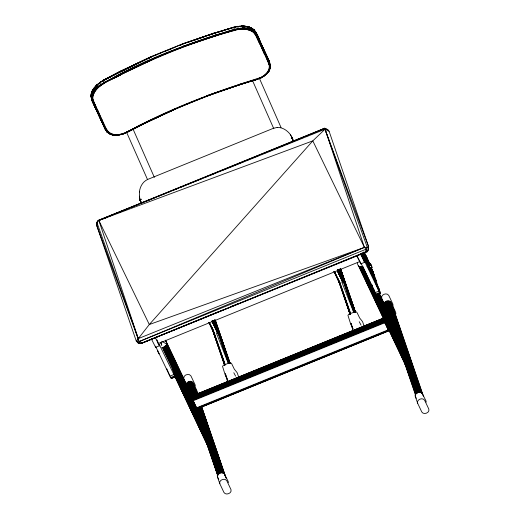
<?xml version="1.0" encoding="UTF-8"?>
<svg xmlns="http://www.w3.org/2000/svg" width="520" height="520" viewBox="0 0 520 520"><rect width="100%" height="100%" fill="white"/><g stroke="black" fill="none" stroke-linecap="round" stroke-linejoin="round"><path stroke-width="0.78" d="M269.698 65.104L269.204 61.074L255.957 32.383C246.239 19.416 226.902 30.219 215.254 32.831L237.692 26.286L238.459 29.393C198.075 39.988 159.081 55.614 121.713 74.184C112.392 79.989 99.677 82.778 94.042 93.151C89.583 92.755 102.869 82.862 104.046 82.635C139.822 63.466 177.216 47.32 215.95 35.126C225.764 32.89 235.469 28.113 245.772 29.361C245.986 29.036 246.181 28.639 246.116 28.236C235.807 27.098 225.778 32.656 215.865 34.892C175 48.633 133.913 64.103 97.24 87.009C93.587 90.493 90.24 95.895 92.17 101.062L105.521 129.792L107.224 132.138L109.473 133.809L112.398 134.856L115.804 135.245L123.227 134.037L127.03 132.412L144.482 123.487L175.071 109.09M139.594 196.047L139.601 191.828M183.709 378.183C183.534 374.725 189.163 372.938 190.944 375.947L195.091 384.728L195.28 386.016M100.347 219.967L97.981 220.519L324.994 129.227L368.518 246.441L367.282 247.332L364.423 247.39L324.772 128.232L98.846 220.447L96.863 222.358L96.824 225.778L136.24 340.957L138.619 343.395L141.472 343.33L367.354 251.7L368.472 249.86L368.518 246.441L329.095 131.255L327.795 129.603L324.772 128.232L97.981 220.519L96.863 222.358L96.824 225.778L139.802 343.298L141.472 343.33L364.995 252.245L367.354 251.7L366.165 249.171L364.423 247.39L312.806 140.868L324.994 129.227L327.795 129.603L325.539 128.915M368.518 246.441L368.472 249.86L367.14 250.705M242.203 29.12L242.3 27.982C244.933 27.235 259.305 31.077 255.489 34.983C253.572 31.46 249.542 29.946 245.772 29.361M246.09 28.126L249.587 29.01L249.022 30.088M172.549 368.426L175.13 377.019L171.321 378.567L171.333 378.176M362.915 253.013L371.826 273.793L366.015 259.571L364.26 253.63M366.997 261.729L365.684 262.275L366.997 261.729L365.567 258.076M370.779 267.423L374.049 274.339L379.229 290.257L379.483 289.991L376.37 283.406L373.197 274.911L366.353 259.851M370.168 268.236L368.557 264.394L370.494 263.608L372.099 267.423L368.791 268.834L370.097 268.346L369.759 267.221M370.207 267.937L372.216 272.695L370.949 273.208M373.197 274.911L370.376 267.404M362.063 253.656L379.951 291.493L380.348 293.514L376.538 295.061L376.551 294.664M224.614 30.251L215.417 33.007L215.228 32.676L182.864 43.752L151.996 56.309L120.737 71.207L103.311 80.269L96.701 85.085L92.398 90.753L91.267 93.873L90.994 96.681L92.32 100.718M293.748 141.148L293.67 140.647M255.125 32.188L254.053 29.997L252.233 28.717M228.352 482.664L228.215 481.526L224.114 473.375L222.287 472.622L220.688 472.745L217.854 474.422L217.282 475.579L217.412 476.723L219.791 483.685L223.944 492.466C225.791 495.736 232.219 493.318 230.984 489.6L226.837 480.818C224.984 477.549 218.556 479.966 219.791 483.685M426.179 402.162L426.043 401.024L421.941 392.873L420.115 392.119L418.522 392.243L415.682 393.919L415.11 395.083L415.246 396.221L417.619 403.182L421.772 411.964C423.618 415.233 430.053 412.815 428.818 409.097L424.665 400.322C422.819 397.046 416.384 399.464 417.619 403.182M94.042 93.151L93.015 95.888L92.762 98.514L93.373 100.952L106.555 129.474C116.168 142.935 134.446 126.575 144.255 123.045C181.545 104.195 220.889 89.973 260.702 77.552C264.394 75.673 267.839 72.761 269.087 68.672L269.932 68.569L269.659 62.998L255.6 32.162L253.604 30.062L254.397 30.193L255.957 32.383L269.204 61.074M254 32.903L254.924 32.013L256.451 34.398L269.704 62.816C271.447 72.755 266.097 73.002 266.968 73.736L266.208 73.6M92.463 100.198C90.148 96.349 91.241 89.869 94.965 87.685M140.12 200.623L139.419 196.255L140.12 200.623L140.829 199.336L140.055 200.272L141.362 203.112M191.952 396.012L383.026 318.266L388.7 330.876L197.633 408.629M388.7 330.876L383.026 318.266M269.087 68.672L269.334 66.086L270.289 65.78L269.392 63.245C264.342 53.092 260.526 42.211 254.657 32.526C252.278 30.362 249.171 29.348 246.051 28.834C235.612 28.106 225.979 32.988 216.099 35.484C183.625 45.767 152.048 58.669 121.602 73.938C111.559 80.255 93.691 84.169 92.352 98.644C97.753 110.305 101.413 123.786 109.642 133.796L110.292 133.289M269.627 65.02L269.061 60.931L259.798 41.178M267.026 73.469L264.407 75.861L257.387 79.313L238.986 85.033L206.667 96.239L206.433 95.797L238.869 84.838L257.238 79.183L260.904 77.766L266.546 73.716L268.405 71.266L269.503 68.666L269.763 66.014L264.992 53.638L256.451 34.398C253.585 29.445 247.605 28.275 242.3 27.982C247.306 28.795 253.91 29.335 256.191 34.671L254.924 32.013M270.088 68.452L270.406 65.526L269.932 68.569M108.095 131.697L107.133 132.119L105.385 129.681L92.306 101.192L90.994 96.681L91.306 93.678L92.398 90.753L96.74 84.968L103.311 80.184L120.724 71.13L152.087 56.44L136.864 63.778M165.282 340.464C168.22 343.616 165.912 348.504 161.759 347.399M257.387 79.313L257.381 79.371C218.387 90.305 180.752 105.573 144.255 123.045L144.482 123.487C180.765 105.534 218.543 90.695 257.374 79.248M139.802 343.298L137.547 342.615L138.281 338.611L149.305 324.526L312.806 140.868L98.846 220.447L138.281 338.611L136.24 340.957L138.619 343.395L142.395 342.829L364.995 252.245L367.237 250.75L368.524 248.625L367.282 247.332L324.994 129.227L329.095 131.255M252.577 30.277L251.81 31.271M99.021 83.59C105.846 77.486 91.598 89.135 92.372 90.838C88.576 97.533 94.627 104.137 96.837 110.195C102.966 120.081 104.013 138.781 119.438 134.979L119.626 134.394M139.425 191.964C139.958 186.713 142.798 181.539 147.803 179.394L273.358 128.316L277.127 127.452M269.503 68.666L270.082 65.91L269.392 63.245L260.683 43.193L259.662 43.934L255.489 34.983M93.015 95.888L92.612 95.96C92.476 96.876 90.896 102.206 93.373 100.952L105.612 129.818L107.133 132.119M93.184 100.191L92.976 101.127L92.762 98.514L91.526 98.508C92.124 92.755 96.07 88.134 100.406 84.637L99.983 82.466M269.659 62.998L269.081 63.382L269.334 66.086L269.081 63.382L255.892 34.834L254.378 32.715L252.363 30.829L249.555 29.348L242.3 27.982M186.095 384.469C186.518 381.16 191.789 379.938 193.362 383.006L197.821 392.717L198.042 394.121M92.008 92.625L92.521 90.617L94.27 87.77M392.925 306.163L392.925 304.226L388.772 295.445C386.925 292.175 380.49 294.593 381.732 298.311M90.994 96.681L91.364 93.587L92.521 90.617L97.299 85.04M92.372 90.838L91.267 93.873L92.521 90.617M92.099 92.593L92.885 90.48M96.74 84.968L92.365 90.935L94.211 87.906L97.045 84.948M364.995 252.245L367.282 247.332M267.039 73.639L268.976 71.084L270.133 68.289L268.944 71.149L266.546 73.716M140.303 199.81L140.055 200.369L140.433 199.641M92.612 95.96L91.799 95.7L94.705 89.726M260.702 77.552L261.157 77.792M116.194 134.648C115.33 136.649 108.355 133.517 115.804 135.245M93.665 93.151C92.04 95.368 91.481 99.028 92.17 101.062L96.499 110.181L97.552 109.902L106.073 130.475L105.385 129.681M91.799 95.7C96.791 83.272 111.234 80.197 121.713 74.184L121.368 73.346M384.091 303.264C385.125 300.469 389.734 299.689 391.196 302.503L395.649 312.214L395.876 313.619L395.369 314.983M373.262 272.324L370.916 267.312L373.029 271.681L373.054 272.701L372.021 270.504L373.054 272.701L371.319 267.293M91.812 98.813L91.637 99.249L94.25 104.663M93.034 92.937L97.507 87.392L104.351 83.213L103.311 80.184L151.996 56.309M270.289 65.78L269.704 62.816L265.258 53.384L264.277 53.924L255.892 34.834L255.028 34.333L254.378 32.715C250.055 28.743 244.004 27.814 238.349 28.503L246.051 28.834L252.129 31.051M140.055 200.272L140.615 199.485L140.069 200.194L141.447 202.982M95.758 90.402L95.433 90.331C92.788 93.242 90.766 97.331 92.404 101.224L96.499 110.181M92.222 100.497L105.521 129.792L107.035 130.162L107.737 131.944L109.993 133.575L112.534 134.829L113.035 134.277M266.968 73.736L268.976 71.084M97.24 87.009L92.905 92.768L97.24 87.009L98.091 87.763M91.176 96.272L92.346 100.386M140.829 199.336L140.069 200.194L141.7 202.806M96.707 85.169L94.231 88.095M394.576 327.1L385.912 301.782L384.95 302.614L389.935 317.194M241.494 26.163C244.998 25.805 248.853 26.761 252.044 28.444C248.859 26.67 245.141 25.987 241.494 26.163L249.054 27.177L245.537 26.325L241.761 26.137M374.049 274.339L373.782 274.586L372.106 270.92M267.046 73.561L264.355 76.011L261.137 77.922M248.228 27.372L248.95 27.053L252.044 28.444M324.772 128.232L315.425 132.451M137.547 342.615L139.373 341.458L364.423 247.39L149.305 324.526L98.846 220.447M99.775 82.576L120.724 71.13L120.919 71.461L124.553 69.739L120.919 71.461M102.2 81.341L111.15 76.427M254.053 29.997L255.821 32.24L260.019 41.255C257.894 34.021 253.481 26.696 245.154 26.416L248.95 27.053M112.528 75.693L120.816 71.26L152.087 56.44M106.165 129.681L106.555 129.474M152.002 56.388L120.737 71.207L103.331 80.34L152.022 56.459L182.956 43.875L215.234 32.754M103.552 80.49L111.195 76.518M118.833 72.547L120.224 71.825M109.993 133.575L115.915 135.161L123.227 133.79L144.372 123.292L175.799 108.797L144.372 123.292L126.848 131.944L127.03 132.412L144.469 123.37L175.058 109.025M126.939 132.203L144.469 123.37M104.046 82.635L152.984 59.364L152.633 58.526M102.167 119.892L100.978 120.055L92.404 101.224M128.167 67.971L135.415 64.474M128.193 68.016L134.732 64.916M148.551 58.37L150.007 57.681M121.453 73.58L152.867 59.118M127.004 132.301L123.195 133.998L119.438 134.979M218.692 311.636L141.472 343.33L142.395 342.829L139.373 341.458L366.165 249.171M220.194 311.019L222.443 310.096M230.692 306.709L235.19 304.863M236.685 304.252L238.94 303.329M153.66 56.05L157.333 54.548M158.802 53.95L161.005 53.053M163.95 51.857L166.153 50.96M168.357 50.063L171.294 48.867M173.498 47.97L174.974 47.372M179.381 45.578L183.053 44.083M103.356 218.744L107.867 216.905M110.123 215.989L113.133 214.767M116.142 213.544L118.398 212.622M119.899 212.011L127.419 208.949M131.93 207.116L134.94 205.894M136.441 205.276L138.697 204.36M141.707 203.138L143.962 202.222M145.47 201.604L155.246 197.626M158.249 196.404L160.511 195.488M162.013 194.877L165.769 193.343M167.278 192.732L169.533 191.815M174.044 189.975L177.053 188.754M180.063 187.531L182.319 186.615M183.82 185.998L186.076 185.081M187.583 184.47L191.341 182.942M192.842 182.325L198.861 179.881M200.363 179.27L202.618 178.347M205.628 177.125L207.883 176.208M209.391 175.597L213.902 173.758M222.177 170.391L224.432 169.475M225.933 168.864L228.189 167.947M229.697 167.336L233.454 165.802M234.956 165.191L240.975 162.74M242.476 162.13L244.732 161.213M247.741 159.991L249.997 159.068M251.505 158.457L259.025 155.395M264.284 153.257L266.546 152.341M268.047 151.723L271.804 150.196M273.312 149.584L275.567 148.668M277.069 148.057L283.088 145.607M285.344 144.69L288.353 143.462M289.855 142.851L292.11 141.934M293.618 141.323L297.375 139.789M298.877 139.178L303.394 137.345M306.397 136.117L308.659 135.2M311.662 133.978L313.918 133.062M361.966 254.345L363.233 253.832M362.122 254.728L363.389 254.215M362.271 255.08L363.538 254.566M362.979 257.088L364.247 256.575M363.63 258.824L364.897 258.303M364.371 258.713L365.638 258.2L364.312 253.734M364.364 258.999L365.632 258.486M364.462 259.317L365.736 258.798L363.09 252.883L365.528 258.108M157.989 343.694L359.873 261.541M364.904 260.5L366.171 259.987M365.066 260.91L366.334 260.39M365.222 261.293L366.49 260.774L369.597 267.339M365.372 261.638L366.639 261.125M151.333 338.858L155.636 347.38L159.828 345.605L175.13 377.019M365.508 261.937L366.776 261.417L371.826 273.793L363.688 254.475M365.612 262.151L366.964 261.579L369.434 266.949M164.268 347.262L210.008 443.879M370.494 263.608L368.563 264.427L368.875 264.875M367.569 265.876L368.836 265.363M367.062 266.507L368.966 265.733M369.044 265.837L370.981 265.044L370.5 263.633M369.076 265.928L370.981 265.044M368.004 267.059L369.272 266.546M368.472 268.203L369.746 267.683M369.85 267.755L371.82 267.033L372.099 267.423M368.609 268.495L369.876 267.982L376.37 283.406M368.713 268.71L369.987 268.197M370.565 272.123L371.832 271.603M370.669 272.435L371.937 271.921L370.071 267.891M370.799 272.812L372.067 272.292M371.104 273.624L372.372 273.104M371.267 274.027L372.535 273.514L375.492 281.541L362.07 253.143M371.423 274.411L372.697 273.897M371.572 274.762L372.847 274.242M372.729 276.712L374.634 275.932L372.554 272.968M373.562 279.019L374.829 278.499M374.381 281.359L375.648 280.839M173.7 374.589L169.891 376.142L156.013 347.159M166.842 368.882L170.599 377.566L174.408 376.019M361.029 263.244L375.81 294.06L379.626 292.507L380.348 293.514M171.971 377.916L175.143 376.623M170.599 377.566L171.073 378.372L174.883 376.818M375.81 294.06L376.291 294.866L380.101 293.312M229.613 362.759L223.438 365.274L222.521 366.34L225.16 374.797L227.611 380.14L225.277 373.334M355.03 311.727L348.855 314.243L347.932 315.302L350.578 323.765L353.028 329.108L351.098 323.499M188.714 381.959L193.44 395.772M191.945 396.091L383.084 318.318M191.243 396.604L383.065 318.546M191.353 396.942L383.363 318.819M191.367 396.981L383.188 318.923L383.578 319.254M191.529 397.429L383.351 319.377M192.484 397.651L383.552 319.897L386.945 326.378L388.147 329.888L196.326 407.947M191.958 398.528L383.779 320.469L386.945 326.378L384.534 322.238L192.712 400.29M192.205 399.12L384.026 321.067M192.458 399.718L384.28 321.659M192.959 400.822L384.774 322.764M196.534 408.382L388.356 330.324L387.185 326.905L388.544 330.252M196.703 408.694L388.654 330.596M388.707 330.805L196.879 408.935M364.423 247.39L138.281 338.611L96.863 222.358M261.163 77.857L257.381 79.371L257.101 78.943M103.376 218.803L107.159 217.347M187.558 42.51L215.319 32.806L233.727 27.274M215.319 32.806L182.956 43.875M194.344 40.222L204.126 36.874M209.397 35.068L214.662 33.267M245.154 26.416L248.794 27.027L251.836 28.288L254.397 30.193L251.921 28.321L249.203 27.469M206.55 96.044L238.966 84.916M183.502 45.962L183.736 46.553L216.209 35.73L215.865 34.892M183.586 46.195L216.099 35.484L234.605 30.212L233.669 27.144M357.299 262.32C357.091 265.454 359.944 268.457 362.798 266.416L408.473 363.058M215.417 33.007L232.967 27.514M229.209 28.866L231.504 28.178M215.95 35.126L234.383 29.595L242.333 28.457M257.238 79.183L238.752 84.591L238.986 85.033M260.072 43.797L268.671 63.505L269.081 63.382M233.681 27.215L237.731 26.357M234.578 27.326C239.05 25.701 244.192 25.695 249.054 27.177M292.182 138.144L291.245 138.125L292.675 138.548L290.433 134.803L292.675 138.548M234.383 29.595L238.44 29.12M119.561 134.7L112.808 134.583M109.362 133.712L112.34 134.823L119.379 134.947M268.801 71.24L268.014 71.207M115.648 135.07L118.612 134.927M263.945 51.22L264.647 51.285M268.353 60.853L269.061 60.931M238.394 28.743L245.934 29.088L249.269 29.835M405.229 364.683L405.834 365.482L359.112 266.65L362.154 266.74L407.836 363.376M359.112 266.65L362.096 266.767L407.778 363.402M277.173 127.419C282.711 127.238 287.606 130.637 290.687 135.018M112.301 134.765L115.681 135.161M242.339 28.334L246.051 28.834M291.512 138.079L292.292 138.203L292.728 141.329M246.129 28.346L249.587 29.01M246.129 28.463L249.587 29.237L252.512 30.609L254.657 32.526M95.433 90.331L94.867 90.019M269.536 63.538L269.042 61.627L269.367 62.901M248.794 27.027L251.622 28.295M356.057 311.682L357.136 312.748L359.704 318.071L362.544 321.62L364.338 326.632M230.639 362.719L231.719 363.779L234.286 369.103L237.127 372.651L238.654 376.909M208.006 445.985L208.475 446.231M161.688 341.25L166.484 343.987L213.291 443.332L166.576 344.5M263.738 75.751L264.407 75.861M379.243 291.272L380.14 292.142M109.642 133.796L107.224 132.138L105.853 129.792M107.01 132.015L109.473 133.809M251.836 28.288L254.163 30.017M368.635 264.608L368.849 264.972M370.097 268.346L375.492 281.541L373.087 274.755M371.735 271.167L370.403 267.462M255.151 31.538L255.821 32.24M338.019 278.941L350.168 314.171L338.533 280.014M255.944 33.871L269.796 63.85M253.604 30.062L254.742 31.655M390.39 302.192L390.104 301.782L421.35 393.081M339.736 283.627L333.95 271.343L339.944 283.849M340.288 273.344L338.462 269.548L340.281 273.338L342.803 280.846M215.156 324.252L217.431 330.915L213.337 320.463L217.425 330.876M340.535 274.072L342.797 280.696L340.191 273.195M100.406 84.637L100.958 85.345C95.726 88.523 90.363 94.712 92.651 101.218M155.812 346.749L155.37 346.138L155.636 347.38M408.382 354.816L411.125 362.83L378.593 294.014M210.548 435.318L213.207 442.825M359.229 321.704L361.017 325.084M233.811 372.743L235.599 376.123M373.094 274.469L376.285 280.586M258.719 39.104L259.435 40.489M260.774 44.05L261.508 45.48M263.328 49.062L268.84 60.853L266.389 56.036M356.987 255.847L359.515 260.832M360.36 253.799L364.663 262.32L364.435 261.053L365.04 262.1L379.626 292.507M356.551 255.353L360.854 263.874L365.04 262.1L361.25 253.162M155.142 337.311L159.445 345.832L159.218 344.559L159.828 345.605M363.675 254.858L366.49 260.774M415.246 396.221L416.267 398.313M217.412 476.723L218.784 479.512M371.937 271.921L369.993 267.911L372.216 272.695M368.466 262.184L369.519 264.375L364.566 252.285M369.2 263.952L364.098 252.941L369.161 264.101M367.504 261.385L368.199 262.853M363.422 252.694L365.495 257.075L363.772 253.383M363.63 253.156L365.657 257.445M367.354 261.014L368.706 263.874M372.093 271.017L373.451 273.865M334.373 271.427L339.918 283.114L334.399 271.414M339.749 283.14L334.197 271.447L339.749 283.14M209.248 322.342L214.792 334.029L209.274 322.335M391.072 303.647L393.471 308.724L423.41 396.182M371.82 267.033L371.013 265.142M367.594 260.312L369.382 264.284M363.591 252.213L369.148 263.965L365.209 255.288M363.721 252.922L365.105 255.853M367.523 260.981L368.219 262.444M363.863 255.021L366.015 259.571M379.314 293.319L408.623 355.264M379.288 293.703L407.322 353.002M378.853 294.236L411.034 362.323M378.183 293.807L410.365 361.894M377.975 294.333L410.156 362.421M377.293 294.106L409.825 362.921M376.844 294.567L409.026 362.654M361.419 266.975L407.101 363.616M360.763 267.065L406.438 363.707M360.146 267.039L406.172 364.41M359.587 266.897L405.613 364.267M358.507 265.85L405.47 365.131M338.338 269.445L339.716 272.37M337.727 270.322L342.927 281.359M337.422 269.854L342.927 281.606M337.382 270.003L342.856 281.743M337.285 270.127L342.803 281.808M337.22 270.186L342.738 281.86M337.48 270.966L342.654 281.911M337.389 271.005L342.563 281.95M213.558 321.094L214.591 323.284M213.317 321.067L214.35 323.264L213.323 321.067M212.602 321.243L217.802 332.28M212.297 320.775L218.147 333.255L212.258 320.918M212.212 320.983L218.075 333.392M212.095 321.1L217.614 332.774M212.011 321.152L217.529 332.826M211.913 321.197L217.438 332.872M208.949 322.342L214.474 334.035M209.008 322.706L214.611 334.549L213.857 332.339M193.589 384.872L197.223 393.829M165.562 340.145L192.797 397.696M197.75 408.232L210.789 435.767M165.542 340.529L191.841 396.168M197.724 408.616L209.495 433.505M212.881 443.125L166.511 345.026L162.929 347.568L208.611 444.204M166.303 345.547L212.329 442.916M165.965 346.053L211.991 443.424M165.516 346.515L211.198 443.157M164.964 346.918L210.645 443.56M163.592 347.477L209.268 444.119M162.312 347.542L208.338 444.912M173.869 373.022L207.786 444.769M174.434 374.972L207.656 445.25M175.11 376.818L207.636 445.634L175.214 377.098M157.8 350.766C156.741 349.317 160.251 357.071 158.574 352.599M363.753 253.539L365.118 256.464M363.76 252.863L365.768 257.212M367.438 260.825L369.109 264.446M92.995 102.193L98.091 113.224M98.774 114.699L104.884 127.94L102.382 122.304M96.59 110.208L105.612 129.818M369.96 264.089L366.151 255.794L369.59 264.771M363.928 252.817L365.281 255.762M367.309 260.182L368.999 263.861M363.656 252.519L365.742 257.062M366.691 259.142L368.758 263.633M363.682 252.187L366.06 257.387M369.005 263.848L366.762 258.921M371.514 269.165L373.054 272.701L371.391 269.035L373.054 272.701L373.016 271.713M363.727 252.571L366.074 257.712M366.743 259.175L368.758 263.582M101.764 120.835L100.822 118.762L101.758 120.894M102.395 122.213L104.923 127.725M363.721 252.2L366.113 257.445L363.779 252.395M363.779 252.675L366.158 257.894M366.782 259.252L369.142 264.427M167.765 358.046L167.479 357.403M371.397 269.042L373.054 272.701L371.449 269.055M252.623 80.821L273.812 128.752M126.523 132.132L147.413 179.316M365.248 255.385L369.174 264.082M259.214 77.928L281.06 127.549M132.795 128.518L154.356 177.365M265.258 53.384L269.601 63.089M367.809 261.137L369.382 264.68M367.673 260.507L369.259 264.095M371.911 270.296L373.782 274.586L371.527 269.191M256.386 34.495L264.687 53.794M361.199 254.28L364.663 262.32L361.263 254.156M164.379 350.844L164.528 351.188M362.642 253.13L368.29 266.312M160.816 342.563L161.441 344.168M373.451 277.752L378.918 291.083L375.102 292.63L373.262 288.139M371.728 284.394L372.651 286.644M359.938 261.638L360.854 263.874L360.666 263.127M156.982 339.826L159.445 345.832M341.738 281.82L353.788 312.553M216.32 332.852L228.371 363.591M163.898 349.642L164.053 350.051M370.442 267.527L371.846 271.317L370.468 267.586M123.175 133.939L123.201 133.504M160.517 342.31L161.779 345.293L161.577 344.539M339.417 269.776L354.374 312.475L339.781 269.737M214 320.814L228.956 363.506L214.364 320.775M340.281 268.84L355.511 312.455M339.625 282.353L350.623 313.788M214.864 319.872L230.094 363.487M214.208 333.385L225.206 364.819L214.201 332.832M340.028 269.295L354.9 312.214L340.054 268.749M214.611 320.333L229.483 363.253M339.944 269.854L354.517 311.968L339.865 269.197M339.228 269.783L353.945 312.488M339.885 282.562L350.649 313.807M214.526 320.892L229.099 363.006L214.455 320.229M213.811 320.82L228.527 363.526M212.076 328.445L224.75 365.209L211.712 327.074M340.308 273.494L342.81 280.787M394.108 311.22L422.728 394.849M406.803 349.31L410.741 360.822M390.65 302.965L421.635 393.49M407.024 352.105L389.695 301.464L389.188 301.249L406.257 351.117M410.176 361.309L420.68 391.996M409.929 361.855L420.433 392.541M388.603 301.132L404.619 347.932M409.604 362.505L419.848 392.425M387.959 301.119L402.402 343.317M408.967 362.499L419.204 392.418M387.283 301.223L399.887 338.046M408.291 362.596L418.535 392.516M386.601 301.438L396.844 331.357M407.609 362.817L417.853 392.737M386.549 301.464L396.26 329.849M407.55 362.837L417.794 392.756M406.919 363.155L417.157 393.075M385.372 302.172L391.151 319.053M406.38 363.545L416.624 393.471M405.957 363.994L416.195 393.913M387.797 312.299L384.644 303.095L386.834 310.499M405.385 363.707L415.63 393.627M404.957 363.435L415.721 394.888M403.488 359.794L415.565 395.09M340.672 268.911L355.316 311.701M340.697 269.061L355.322 311.733M340.639 269.315L355.264 312.046M339.56 282.425L342.426 290.803M344.253 296.14L349.719 312.143M338.559 279.793L350.311 314.125L339.599 282.659M337.584 277.959L350.11 314.529L338.455 279.994M353.197 331.266L351.072 323.648L351.156 324.175M215.254 319.943L230.165 363.526M215.222 320.353L229.847 363.084M214.636 319.787L229.522 363.279M212.803 329.329L214.039 332.937M216.749 341.081L218.049 344.89M223.002 359.365L224.822 364.702M212.622 329.303L224.894 365.163L216.794 341.361M211.127 325.949L224.692 365.567M227.78 382.304L225.745 375.31M201.422 406.101L226.103 478.218M197.353 394.297L195.644 389.22M201.552 406.575L225.713 477.159M196.281 391.723L197.067 394.024M201.526 407.069L225.16 476.119M202.41 410.631L206.875 423.676M212.388 439.784L213.701 443.625M192.822 383.461L196.495 394.206M200.961 407.245L223.542 473.226M196.475 394.563L191.867 381.966L196.333 395.012M200.675 406.835L223.522 473.584M200.531 407.284L209.196 432.601M212.608 442.579L223.113 473.265M191.36 381.751L195.819 394.791M200.025 407.069L208.162 430.853M212.102 442.357L222.606 473.044M190.769 381.635L195.234 394.674M199.7 407.719L205.998 426.127M211.776 443.007L222.02 472.927M190.131 381.622L194.857 395.428M199.056 407.706L204.308 423.053M211.133 442.995L221.377 472.921M189.456 381.719L194.181 395.531M198.386 407.81L201.272 416.247M210.464 443.099L220.701 473.018M197.964 408.791L198.692 411.119M209.781 443.313L219.96 473.259M192.81 396.091L188.084 382.285L187.544 382.675L192.01 395.714M209.086 443.657L219.33 473.577M208.553 444.048L218.79 473.974M191.321 395.395L187.122 383.116L186.817 383.598L190.229 393.569M207.864 443.729L218.368 474.416M207.558 444.204L218.062 474.897M188.221 388.694L186.647 384.091L186.752 385.06M206.863 443.17L217.893 475.391M205.953 440.954L217.6 475.118M205.92 441.064L217.737 475.592M340.678 269.178L355.271 312.019M215.261 320.209L229.853 363.058M217.425 331.026L215.066 324.11M212.615 329.095L213.922 332.93M344.266 295.939L348.166 307.45M223.008 359.255L224.308 363.097M211.744 327.19L224.698 365.541M344.584 281.71L345.358 284.011M215.059 320.483L217.886 328.913M220.708 337.344L224.049 347.315M379.002 288.535L379.483 289.991M364.371 253.858L365.749 258.414M292.591 138.424L293.43 141.388M393.471 308.724L393.607 309.192M268.671 63.505L268.873 64.305M293.274 141.323L292.435 138.262L292.793 141.343M206.667 96.239L175.799 108.797M141.089 199.192L140.095 200.135L141.089 199.192M368.602 263.64L367.218 260.721L368.609 263.62M214.624 334.061L209.072 322.361L214.624 334.061M339.482 272.344L338.098 269.425L339.482 272.344M373.054 272.701L371.397 269.074L373.054 272.701"/></g></svg>
